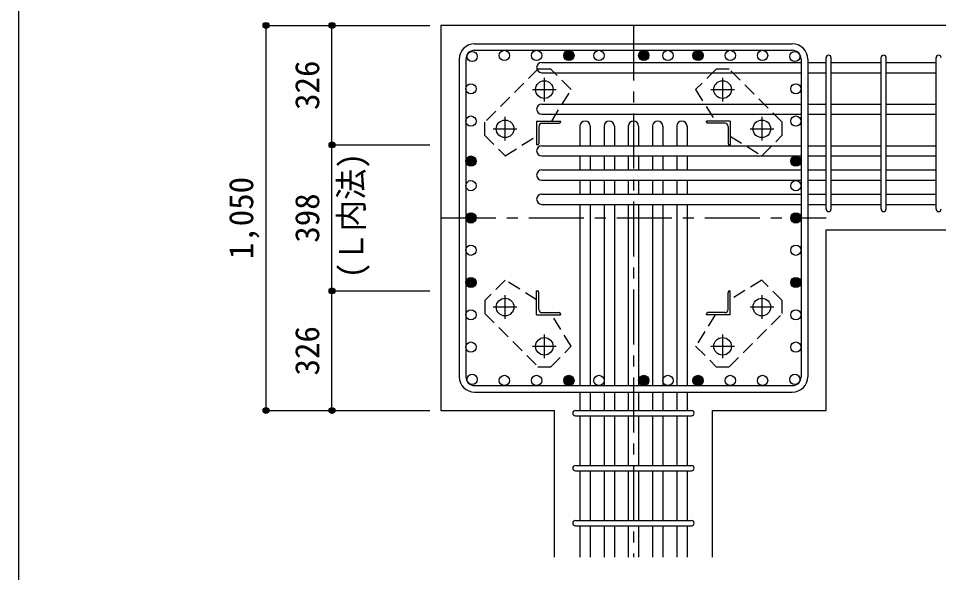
# Model space of a CAD drawing. Units: millimetres at full size, sheet at 1:30. Extents: x -5973 to 5954, y -4195 to 4201.
# Drawn here: x -5973 to -3464, y -2642 to -1131 of the extents above; entities that cross this region are included whole.
import ezdxf
from ezdxf.enums import TextEntityAlignment as Align

# ---------------------------------------------------------------- set-up
doc = ezdxf.new("R2010")
doc.units = ezdxf.units.MM
doc.header["$LTSCALE"] = 30
doc.header["$PDMODE"] = 32
doc.header["$PDSIZE"] = 15
doc.linetypes.add('CHAIN1', pattern=[8, 5, -1, 1, -1])
doc.linetypes.add('DASHED1', pattern=[1.8, 1.2, -0.6])
for name, color, linetype in [('0-1', 2, 'Continuous'), ('0-2', 4, 'Continuous'), ('0-3', 4, 'Continuous'), ('0-4', 7, 'Continuous'), ('0-5', 7, 'Continuous'), ('0-6', 7, 'Continuous'), ('0-7', 4, 'Continuous'), ('0-9', 4, 'DASHED1'), ('0-D', 4, 'Continuous'), ('F-0_枠', 6, 'Continuous')]:
    doc.layers.add(name, color=color, linetype=linetype)
doc.styles.add('ＭＳ ゴシック', font='')
doc.styles.get('ＭＳ ゴシック').set_extended_font_data('MS Gothic')

msp = doc.modelspace()

# ---------------------------------------------------------------- linework, layer by layer
at = {"layer": '0-1'}
for p, q in [((-3370.8, -1149.89), (-4820.8, -1149.89)), ((-4820.8, -1149.89), (-4820.8, -2199.89)), ((-3770.8, -1707.39), (-3370.8, -1707.39)), ((-3770.8, -2199.89), (-3770.8, -1707.39)), ((-4820.8, -2199.89), (-4511.3, -2199.89)), ((-4511.3, -2599.89), (-4511.3, -2199.89))]:
    msp.add_line(p, q, dxfattribs=at)
msp.add_lwpolyline([(-4080.3, -2599.89), (-4080.3, -2199.89), (-3770.8, -2199.89)], dxfattribs=at)
at = {"layer": '0-2', "linetype": 'CHAIN1'}
for p, q in [((-4538.8, -1357.1), (-4538.8, -1292.6)), ((-4052.8, -1292.6), (-4052.8, -1357.1)), ((-4571.1, -1324.89), (-4506.6, -1324.89)), ((-4085, -1324.89), (-4020.5, -1324.89)), ((-4645.8, -1464.1), (-4645.8, -1399.6)), ((-3945.8, -1399.6), (-3945.8, -1464.1)), ((-4678.1, -1431.89), (-4613.6, -1431.89)), ((-3978, -1431.89), (-3913.5, -1431.89)), ((-4645.8, -1950.19), (-4645.8, -1885.69)), ((-3945.8, -1885.69), (-3945.8, -1950.19)), ((-4613.6, -1917.89), (-4678.1, -1917.89)), ((-3913.5, -1917.89), (-3978, -1917.89)), ((-4538.8, -2057.19), (-4538.8, -1992.69)), ((-4052.8, -1992.69), (-4052.8, -2057.19)), ((-4506.6, -2024.89), (-4571.1, -2024.89)), ((-4020.5, -2024.89), (-4085, -2024.89))]:
    msp.add_line(p, q, dxfattribs=at)
at = {"layer": '0-2'}
for p, q in [((-4559.8, -1410.89), (-4494.8, -1410.89)), ((-4559.8, -1410.89), (-4559.8, -1475.89)), ((-4553.8, -1425.39), (-4553.8, -1471.89)), ((-4545.3, -1416.89), (-4498.8, -1416.89)), ((-4494.8, -1410.89), (-4494.8, -1412.89)), ((-4031.8, -1410.89), (-4096.8, -1410.89)), ((-4096.8, -1412.89), (-4096.8, -1410.89)), ((-4046.3, -1416.89), (-4092.8, -1416.89)), ((-4037.8, -1425.39), (-4037.8, -1471.89)), ((-4031.8, -1410.89), (-4031.8, -1475.89)), ((-4557.8, -1475.89), (-4559.8, -1475.89)), ((-4031.8, -1475.89), (-4033.8, -1475.89)), ((-4559.8, -1873.89), (-4557.8, -1873.89)), ((-4559.8, -1938.89), (-4559.8, -1873.89)), ((-4553.8, -1924.39), (-4553.8, -1877.89)), ((-4037.8, -1924.39), (-4037.8, -1877.89)), ((-4033.8, -1873.89), (-4031.8, -1873.89)), ((-4031.8, -1938.89), (-4031.8, -1873.89)), ((-4559.8, -1938.89), (-4494.8, -1938.89)), ((-4545.3, -1932.89), (-4498.8, -1932.89)), ((-4494.8, -1936.89), (-4494.8, -1938.89)), ((-4096.8, -1938.89), (-4096.8, -1936.89)), ((-4031.8, -1938.89), (-4096.8, -1938.89)), ((-4046.3, -1932.89), (-4092.8, -1932.89))]:
    msp.add_line(p, q, dxfattribs=at)
at = {"layer": '0-2', "color": 3}
for centre in [(-4538.8, -1324.89), (-4052.8, -1324.89), (-4645.8, -1431.89), (-3945.8, -1431.89), (-4645.8, -1917.89), (-3945.8, -1917.89), (-4538.8, -2024.89), (-4052.8, -2024.89)]:
    msp.add_circle(centre, 24, dxfattribs=at)
at = {"layer": '0-2'}
for centre, radius, start, end in [((-4545.3, -1425.39), 8.5, 90, 180), ((-4498.8, -1412.89), 4, 270, 0), ((-4092.8, -1412.89), 4, 180, 270), ((-4046.3, -1425.39), 8.5, 0, 90), ((-4557.8, -1471.89), 4, 270, 0), ((-4033.8, -1471.89), 4, 180, 270), ((-4557.8, -1877.89), 4, 0, 90), ((-4033.8, -1877.89), 4, 90, 180), ((-4545.3, -1924.39), 8.5, 180, 270), ((-4046.3, -1924.39), 8.5, 270, 0), ((-4498.8, -1936.89), 4, 0, 90), ((-4092.8, -1936.89), 4, 90, 180)]:
    msp.add_arc(centre, radius, start, end, dxfattribs=at)
at = {"layer": '0-3', "color": 3}
for centre in [(-4735.87, -1234.82), (-4647.86, -1231.89), (-4559.84, -1231.89), (-4471.83, -1231.89), (-4471.83, -1231.89), (-4389.8, -1231.89), (-4267.8, -1231.89), (-4201.8, -1231.89), (-4119.77, -1231.89), (-4119.77, -1231.89), (-4031.76, -1231.89), (-3943.74, -1231.89), (-3855.73, -1234.82), (-3855.73, -1234.82), (-4738.8, -1322.84), (-3852.8, -1322.84), (-4738.8, -1410.85), (-3852.8, -1410.85), (-4738.8, -1519.89), (-4738.8, -1519.89), (-3852.8, -1519.89), (-3852.8, -1519.89), (-4738.8, -1586.88), (-3852.8, -1586.88), (-4738.8, -1674.89), (-3852.8, -1674.89), (-4738.8, -1762.91), (-3852.8, -1762.91), (-4738.8, -1850.92), (-4738.8, -1850.92), (-3852.8, -1850.92), (-3852.8, -1850.92), (-4738.8, -1938.94), (-3852.8, -1938.94), (-4738.8, -2026.95), (-3852.8, -2026.95), (-4735.87, -2114.97), (-4647.86, -2117.89), (-4559.84, -2117.89), (-4471.83, -2117.89), (-4471.83, -2117.89), (-4389.8, -2117.89), (-4267.8, -2117.89), (-4201.8, -2117.89), (-4119.77, -2117.89), (-4119.77, -2117.89), (-4031.76, -2117.89), (-3943.74, -2117.89), (-3855.73, -2114.97)]:
    msp.add_circle(centre, 14, dxfattribs=at)
at = {"layer": '0-3'}
for centre, radius in [((-4471.83, -1231.89), 14), ((-4471.83, -1231.89), 12.6), ((-4471.83, -1231.89), 11.2), ((-4471.83, -1231.89), 9.8), ((-4471.83, -1231.89), 8.4), ((-4471.83, -1231.89), 7), ((-4471.83, -1231.89), 5.6), ((-4471.83, -1231.89), 4.2), ((-4471.83, -1231.89), 2.8), ((-4267.8, -1231.89), 14), ((-4267.8, -1231.89), 12.6), ((-4267.8, -1231.89), 11.2), ((-4267.8, -1231.89), 9.8), ((-4267.8, -1231.89), 8.4), ((-4267.8, -1231.89), 7), ((-4267.8, -1231.89), 5.6), ((-4267.8, -1231.89), 4.2), ((-4267.8, -1231.89), 2.8), ((-4119.77, -1231.89), 14), ((-4119.77, -1231.89), 12.6), ((-4119.77, -1231.89), 11.2), ((-4119.77, -1231.89), 9.8), ((-4119.77, -1231.89), 8.4), ((-4119.77, -1231.89), 7), ((-4119.77, -1231.89), 5.6), ((-4119.77, -1231.89), 4.2), ((-4119.77, -1231.89), 2.8), ((-4471.83, -1231.89), 1.4), ((-4267.8, -1231.89), 1.4), ((-4119.77, -1231.89), 1.4), ((-4738.8, -1519.89), 14), ((-4738.8, -1519.89), 12.6), ((-4738.8, -1519.89), 11.2), ((-4738.8, -1519.89), 9.8), ((-4738.8, -1519.89), 8.4), ((-4738.8, -1519.89), 7), ((-4738.8, -1519.89), 5.6), ((-4738.8, -1519.89), 4.2), ((-4738.8, -1519.89), 2.8), ((-4738.8, -1519.89), 1.4), ((-3852.8, -1519.89), 14), ((-3852.8, -1519.89), 12.6), ((-3852.8, -1519.89), 11.2), ((-3852.8, -1519.89), 9.8), ((-3852.8, -1519.89), 8.4), ((-3852.8, -1519.89), 7), ((-3852.8, -1519.89), 5.6), ((-3852.8, -1519.89), 4.2), ((-3852.8, -1519.89), 2.8), ((-3852.8, -1519.89), 1.4), ((-4738.8, -1674.89), 14), ((-4738.8, -1674.89), 12.6), ((-4738.8, -1674.89), 11.2), ((-4738.8, -1674.89), 9.8), ((-4738.8, -1674.89), 8.4), ((-4738.8, -1674.89), 7), ((-4738.8, -1674.89), 5.6), ((-4738.8, -1674.89), 4.2), ((-4738.8, -1674.89), 2.8), ((-4738.8, -1674.89), 1.4), ((-3852.8, -1674.89), 14), ((-3852.8, -1674.89), 12.6), ((-3852.8, -1674.89), 11.2), ((-3852.8, -1674.89), 9.8), ((-3852.8, -1674.89), 8.4), ((-3852.8, -1674.89), 7), ((-3852.8, -1674.89), 5.6), ((-3852.8, -1674.89), 4.2), ((-3852.8, -1674.89), 2.8), ((-3852.8, -1674.89), 1.4), ((-4738.8, -1850.92), 14), ((-4738.8, -1850.92), 12.6), ((-4738.8, -1850.92), 11.2), ((-4738.8, -1850.92), 9.8), ((-4738.8, -1850.92), 8.4), ((-4738.8, -1850.92), 7), ((-4738.8, -1850.92), 5.6), ((-4738.8, -1850.92), 4.2), ((-4738.8, -1850.92), 2.8), ((-4738.8, -1850.92), 1.4), ((-3852.8, -1850.92), 14), ((-3852.8, -1850.92), 12.6), ((-3852.8, -1850.92), 11.2), ((-3852.8, -1850.92), 9.8), ((-3852.8, -1850.92), 8.4), ((-3852.8, -1850.92), 7), ((-3852.8, -1850.92), 5.6), ((-3852.8, -1850.92), 4.2), ((-3852.8, -1850.92), 2.8), ((-3852.8, -1850.92), 1.4), ((-4471.83, -2117.89), 14), ((-4471.83, -2117.89), 12.6), ((-4471.83, -2117.89), 11.2), ((-4267.8, -2117.89), 14), ((-4267.8, -2117.89), 12.6), ((-4267.8, -2117.89), 11.2), ((-4119.77, -2117.89), 14), ((-4119.77, -2117.89), 12.6), ((-4119.77, -2117.89), 11.2), ((-4471.83, -2117.89), 9.8), ((-4471.83, -2117.89), 8.4), ((-4471.83, -2117.89), 7), ((-4471.83, -2117.89), 5.6), ((-4471.83, -2117.89), 4.2), ((-4471.83, -2117.89), 2.8), ((-4471.83, -2117.89), 1.4), ((-4267.8, -2117.89), 9.8), ((-4267.8, -2117.89), 8.4), ((-4267.8, -2117.89), 7), ((-4267.8, -2117.89), 5.6), ((-4267.8, -2117.89), 4.2), ((-4267.8, -2117.89), 2.8), ((-4267.8, -2117.89), 1.4), ((-4119.77, -2117.89), 9.8), ((-4119.77, -2117.89), 8.4), ((-4119.77, -2117.89), 7), ((-4119.77, -2117.89), 5.6), ((-4119.77, -2117.89), 4.2), ((-4119.77, -2117.89), 2.8), ((-4119.77, -2117.89), 1.4)]:
    msp.add_circle(centre, radius, dxfattribs=at)
at = {"layer": '0-4'}
for p, q in [((-4728.8, -1199.89), (-3862.8, -1199.89)), ((-4728.8, -1217.89), (-3862.8, -1217.89)), ((-4770.8, -1241.89), (-4770.8, -2107.89)), ((-4752.8, -1241.89), (-4752.8, -2107.89)), ((-3838.8, -1241.89), (-3838.8, -2107.89)), ((-3820.8, -1241.89), (-3820.8, -2107.89)), ((-4728.8, -2131.89), (-3862.8, -2131.89)), ((-4728.8, -2149.89), (-3862.8, -2149.89))]:
    msp.add_line(p, q, dxfattribs=at)
for centre, radius, start, end in [((-4728.8, -1241.89), 42, 90, 180), ((-3862.8, -1241.89), 42, 0, 90), ((-4728.8, -1241.89), 24, 90, 180), ((-3862.8, -1241.89), 24, 0, 90), ((-4728.8, -2107.89), 42, 180, 270), ((-4728.8, -2107.89), 24, 180, 270), ((-3862.8, -2107.89), 42, 270, 0), ((-3862.8, -2107.89), 24, 270, 0)]:
    msp.add_arc(centre, radius, start, end, dxfattribs=at)
at = {"layer": '0-5'}
for p, q in [((-4545.8, -1250.82), (-3838.8, -1250.82)), ((-3820.8, -1250.82), (-3770.8, -1250.82)), ((-3756.8, -1250.82), (-3620.8, -1250.82)), ((-3606.8, -1250.82), (-3470.8, -1250.82)), ((-4545.8, -1278.82), (-3838.8, -1278.82)), ((-3820.8, -1278.82), (-3770.8, -1278.82)), ((-3756.8, -1278.82), (-3620.8, -1278.82)), ((-3606.8, -1278.82), (-3470.8, -1278.82)), ((-4545.8, -1364.36), (-3838.8, -1364.36)), ((-3820.8, -1364.36), (-3770.8, -1364.36)), ((-3756.8, -1364.36), (-3620.8, -1364.36)), ((-3606.8, -1364.36), (-3470.8, -1364.36)), ((-4545.8, -1392.36), (-3838.8, -1392.36)), ((-3820.8, -1392.36), (-3770.8, -1392.36)), ((-3756.8, -1392.36), (-3620.8, -1392.36)), ((-3606.8, -1392.36), (-3470.8, -1392.36)), ((-4441.8, -1424.89), (-4441.8, -1477.89)), ((-4413.8, -1424.89), (-4413.8, -1477.89)), ((-4375.8, -1424.89), (-4375.8, -1477.89)), ((-4347.8, -1424.89), (-4347.8, -1477.89)), ((-4309.8, -1424.89), (-4309.8, -1477.89)), ((-4281.8, -1424.89), (-4281.8, -1477.89)), ((-4243.8, -1424.89), (-4243.8, -1477.89)), ((-4215.8, -1424.89), (-4215.8, -1477.89)), ((-4177.8, -1424.89), (-4177.8, -1477.89)), ((-4149.8, -1424.89), (-4149.8, -1477.89)), ((-4545.8, -1477.89), (-3838.8, -1477.89)), ((-3820.8, -1477.89), (-3770.8, -1477.89)), ((-3756.8, -1477.89), (-3620.8, -1477.89)), ((-3606.8, -1477.89), (-3470.8, -1477.89)), ((-4545.8, -1505.89), (-3838.8, -1505.89)), ((-4441.8, -1505.89), (-4441.8, -1543.89)), ((-4413.8, -1505.89), (-4413.8, -1543.89)), ((-4375.8, -1505.89), (-4375.8, -1543.89)), ((-4347.8, -1505.89), (-4347.8, -1543.89)), ((-4309.8, -1505.89), (-4309.8, -1543.89)), ((-4281.8, -1505.89), (-4281.8, -1543.89)), ((-4243.8, -1505.89), (-4243.8, -1543.89)), ((-4215.8, -1505.89), (-4215.8, -1543.89)), ((-4177.8, -1505.89), (-4177.8, -1543.89)), ((-4149.8, -1505.89), (-4149.8, -1543.89)), ((-3820.8, -1505.89), (-3770.8, -1505.89)), ((-3756.8, -1505.89), (-3620.8, -1505.89)), ((-3606.8, -1505.89), (-3470.8, -1505.89)), ((-4545.8, -1543.89), (-3838.8, -1543.89)), ((-3820.8, -1543.89), (-3770.8, -1543.89)), ((-3756.8, -1543.89), (-3620.8, -1543.89)), ((-3606.8, -1543.89), (-3470.8, -1543.89)), ((-4545.8, -1571.89), (-3838.8, -1571.89)), ((-4441.8, -1571.89), (-4441.8, -1609.89)), ((-4413.8, -1571.89), (-4413.8, -1609.89)), ((-4375.8, -1571.89), (-4375.8, -1609.89)), ((-4347.8, -1571.89), (-4347.8, -1609.89)), ((-4309.8, -1571.89), (-4309.8, -1609.89)), ((-4281.8, -1571.89), (-4281.8, -1609.89)), ((-4243.8, -1571.89), (-4243.8, -1609.89)), ((-4215.8, -1571.89), (-4215.8, -1609.89)), ((-4177.8, -1571.89), (-4177.8, -1609.89)), ((-4149.8, -1571.89), (-4149.8, -1609.89)), ((-3820.8, -1571.89), (-3770.8, -1571.89)), ((-3756.8, -1571.89), (-3620.8, -1571.89)), ((-3606.8, -1571.89), (-3470.8, -1571.89)), ((-4545.8, -1609.89), (-3838.8, -1609.89)), ((-3820.8, -1609.89), (-3770.8, -1609.89)), ((-3756.8, -1609.89), (-3620.8, -1609.89)), ((-3606.8, -1609.89), (-3470.8, -1609.89)), ((-4545.8, -1637.89), (-3838.8, -1637.89)), ((-4441.8, -1637.89), (-4441.8, -2131.89)), ((-4413.8, -1637.89), (-4413.8, -2131.89)), ((-4375.8, -1637.89), (-4375.8, -2131.89)), ((-4347.8, -1637.89), (-4347.8, -2131.89)), ((-4309.8, -1637.89), (-4309.8, -2131.89)), ((-4281.8, -1637.89), (-4281.8, -2131.89)), ((-4243.8, -1637.89), (-4243.8, -2131.89)), ((-4215.8, -1637.89), (-4215.8, -2131.89)), ((-4177.8, -1637.89), (-4177.8, -2131.89)), ((-4149.8, -1637.89), (-4149.8, -2131.89)), ((-3820.8, -1637.89), (-3770.8, -1637.89)), ((-3756.8, -1637.89), (-3620.8, -1637.89)), ((-3606.8, -1637.89), (-3470.8, -1637.89)), ((-4441.8, -2149.89), (-4441.8, -2199.89)), ((-4413.8, -2149.89), (-4413.8, -2199.89)), ((-4375.8, -2149.89), (-4375.8, -2199.89)), ((-4347.8, -2149.89), (-4347.8, -2199.89)), ((-4309.8, -2149.89), (-4309.8, -2199.89)), ((-4281.8, -2149.89), (-4281.8, -2199.89)), ((-4243.8, -2149.89), (-4243.8, -2199.89)), ((-4215.8, -2149.89), (-4215.8, -2199.89)), ((-4177.8, -2149.89), (-4177.8, -2199.89)), ((-4149.8, -2149.89), (-4149.8, -2199.89)), ((-4441.8, -2213.89), (-4441.8, -2349.89)), ((-4413.8, -2213.89), (-4413.8, -2349.89)), ((-4375.8, -2213.89), (-4375.8, -2349.89)), ((-4347.8, -2213.89), (-4347.8, -2349.89)), ((-4309.8, -2213.89), (-4309.8, -2349.89)), ((-4281.8, -2213.89), (-4281.8, -2349.89)), ((-4243.8, -2213.89), (-4243.8, -2349.89)), ((-4215.8, -2213.89), (-4215.8, -2349.89)), ((-4177.8, -2213.89), (-4177.8, -2349.89)), ((-4149.8, -2213.89), (-4149.8, -2349.89)), ((-4441.8, -2363.89), (-4441.8, -2499.89)), ((-4413.8, -2363.89), (-4413.8, -2499.89)), ((-4375.8, -2363.89), (-4375.8, -2499.89)), ((-4347.8, -2363.89), (-4347.8, -2499.89)), ((-4309.8, -2363.89), (-4309.8, -2499.89)), ((-4281.8, -2363.89), (-4281.8, -2499.89)), ((-4243.8, -2363.89), (-4243.8, -2499.89)), ((-4215.8, -2363.89), (-4215.8, -2499.89)), ((-4177.8, -2363.89), (-4177.8, -2499.89)), ((-4149.8, -2363.89), (-4149.8, -2499.89)), ((-4441.8, -2513.89), (-4441.8, -2599.89)), ((-4413.8, -2513.89), (-4413.8, -2599.89)), ((-4375.8, -2513.89), (-4375.8, -2599.89)), ((-4347.8, -2513.89), (-4347.8, -2599.89)), ((-4309.8, -2513.89), (-4309.8, -2599.89)), ((-4281.8, -2513.89), (-4281.8, -2599.89)), ((-4243.8, -2513.89), (-4243.8, -2599.89)), ((-4215.8, -2513.89), (-4215.8, -2599.89)), ((-4177.8, -2513.89), (-4177.8, -2599.89)), ((-4149.8, -2513.89), (-4149.8, -2599.89))]:
    msp.add_line(p, q, dxfattribs=at)
for centre, radius, start, end in [((-4545.8, -1264.82), 14, 90, 270), ((-4545.8, -1378.36), 14, 90, 270), ((-4427.8, -1424.89), 14, 0, 180), ((-4361.8, -1424.89), 14, 0, 180), ((-4295.8, -1424.89), 14, 0, 180), ((-4229.8, -1424.89), 14, 0, 180), ((-4163.8, -1424.89), 14, 0, 180), ((-4545.8, -1491.89), 14, 90, 270), ((-4545.8, -1557.89), 14, 90, 270), ((-4545.8, -1623.89), 14, 90, 270), ((-4454.3, -2206.89), 7, 90, 270), ((-4454.3, -2206.89), 7, 90, 270), ((-4454.3, -2206.89), 7, 90, 270)]:
    msp.add_arc(centre, radius, start, end, dxfattribs=at)
at = {"layer": '0-6'}
for p, q in [((-3770.8, -1650.39), (-3770.8, -1238.32)), ((-3756.8, -1650.39), (-3756.8, -1238.32)), ((-3620.8, -1650.39), (-3620.8, -1238.32)), ((-3606.8, -1650.39), (-3606.8, -1238.32)), ((-3470.8, -1650.39), (-3470.8, -1238.32)), ((-4454.3, -2199.89), (-4137.3, -2199.89)), ((-4454.3, -2213.89), (-4137.3, -2213.89)), ((-4454.3, -2349.89), (-4137.3, -2349.89)), ((-4454.3, -2363.89), (-4137.3, -2363.89)), ((-4454.3, -2499.89), (-4137.3, -2499.89)), ((-4454.3, -2513.89), (-4137.3, -2513.89))]:
    msp.add_line(p, q, dxfattribs=at)
for centre, start, end in [((-3763.8, -1238.32), 0, 180), ((-3763.8, -1238.32), 0, 180), ((-3763.8, -1238.32), 0, 180), ((-3763.8, -1238.32), 0, 180), ((-3613.8, -1238.32), 0, 180), ((-3463.8, -1238.32), 0, 180), ((-3763.8, -1650.39), 180, 0), ((-3763.8, -1650.39), 180, 0), ((-3763.8, -1650.39), 180, 0), ((-3763.8, -1650.39), 180, 0), ((-3613.8, -1650.39), 180, 0), ((-3463.8, -1650.39), 180, 0), ((-4454.3, -2206.89), 90, 270), ((-4137.3, -2206.89), 270, 90), ((-4137.3, -2206.89), 270, 90), ((-4137.3, -2206.89), 270, 90), ((-4137.3, -2206.89), 270, 90), ((-4454.3, -2356.89), 90, 270), ((-4137.3, -2356.89), 270, 90), ((-4454.3, -2506.89), 90, 270), ((-4137.3, -2506.89), 270, 90)]:
    msp.add_arc(centre, 7, start, end, dxfattribs=at)
at = {"layer": '0-9'}
msp.add_line((-4465.4, -2024.8), (-4518.8, -1938.9), dxfattribs=at)
for points in [[(-4556.6, -1269.19), (-4701.6, -1414.09), (-4701.6, -1449.5), (-4645.7, -1505.29), (-4559.8, -1451.89)], [(-4518.8, -1410.89), (-4465.4, -1324.99), (-4521.2, -1269.19), (-4556.6, -1269.19)], [(-3890.1, -1414.09), (-4035, -1269.09), (-4070.4, -1269.09), (-4126.2, -1324.99), (-4072.8, -1410.89)], [(-4031.8, -1451.89), (-3945.9, -1505.29), (-3890.1, -1449.49), (-3890.1, -1414.09)], [(-4559.8, -1897.9), (-4645.7, -1844.5), (-4701.5, -1900.3), (-4701.5, -1935.7)], [(-4035, -2080.6), (-3890, -1935.7), (-3890, -1900.29), (-3945.9, -1844.5), (-4031.8, -1897.9)], [(-4701.5, -1935.7), (-4556.6, -2080.7), (-4521.2, -2080.7), (-4465.4, -2024.8)], [(-4072.8, -1938.9), (-4126.2, -2024.8), (-4070.4, -2080.6), (-4035, -2080.6)]]:
    msp.add_lwpolyline(points, dxfattribs=at)
at = {"layer": '0-D'}
for p, q in [((-5297.84, -1149.89), (-5117.84, -1149.89)), ((-5297.84, -1149.89), (-5297.84, -2199.89)), ((-5297.84, -1149.89), (-5117.84, -1149.89)), ((-5117.84, -1475.89), (-5117.84, -1149.89)), ((-5117.84, -1149.89), (-4850.8, -1149.89)), ((-5117.84, -1873.89), (-5117.84, -1475.89)), ((-5117.84, -1475.89), (-4850.8, -1475.89)), ((-5117.84, -2199.89), (-5117.84, -1873.89)), ((-5117.84, -1873.89), (-4850.8, -1873.89)), ((-5297.84, -2199.89), (-5117.84, -2199.89)), ((-5117.84, -2199.89), (-4850.8, -2199.89)), ((-5117.84, -2199.89), (-4850.8, -2199.89))]:
    msp.add_line(p, q, dxfattribs=at)
at = {"layer": '0-D', "linetype": 'CHAIN1'}
for p, q in [((-4295.8, -1149.89), (-4295.8, -2599.89)), ((-4820.8, -1674.89), (-3770.8, -1674.89))]:
    msp.add_line(p, q, dxfattribs=at)
at = {"layer": '0-D'}
for centre, radius in [((-5297.84, -1149.89), 8), ((-5297.84, -1149.89), 7.2), ((-5297.84, -1149.89), 6.4), ((-5297.84, -1149.89), 5.6), ((-5297.84, -1149.89), 4.8), ((-5297.84, -1149.89), 4), ((-5297.84, -1149.89), 3.2), ((-5297.84, -1149.89), 2.4), ((-5297.84, -1149.89), 1.6), ((-5297.84, -1149.89), 0.8), ((-5117.84, -1149.89), 8), ((-5117.84, -1149.89), 7.2), ((-5117.84, -1149.89), 6.4), ((-5117.84, -1149.89), 5.6), ((-5117.84, -1149.89), 4.8), ((-5117.84, -1149.89), 4), ((-5117.84, -1149.89), 3.2), ((-5117.84, -1149.89), 2.4), ((-5117.84, -1149.89), 1.6), ((-5117.84, -1149.89), 0.8), ((-5117.84, -1475.89), 8), ((-5117.84, -1475.89), 7.2), ((-5117.84, -1475.89), 6.4), ((-5117.84, -1475.89), 5.6), ((-5117.84, -1475.89), 4.8), ((-5117.84, -1475.89), 4), ((-5117.84, -1475.89), 3.2), ((-5117.84, -1475.89), 2.4), ((-5117.84, -1475.89), 1.6), ((-5117.84, -1475.89), 0.8), ((-5117.84, -1873.89), 8), ((-5117.84, -1873.89), 7.2), ((-5117.84, -1873.89), 6.4), ((-5117.84, -1873.89), 5.6), ((-5117.84, -1873.89), 4.8), ((-5117.84, -1873.89), 4), ((-5117.84, -1873.89), 3.2), ((-5117.84, -1873.89), 2.4), ((-5117.84, -1873.89), 1.6), ((-5117.84, -1873.89), 0.8), ((-5297.84, -2199.89), 8), ((-5297.84, -2199.89), 7.2), ((-5297.84, -2199.89), 6.4), ((-5297.84, -2199.89), 5.6), ((-5297.84, -2199.89), 4.8), ((-5297.84, -2199.89), 4), ((-5297.84, -2199.89), 3.2), ((-5297.84, -2199.89), 2.4), ((-5297.84, -2199.89), 1.6), ((-5297.84, -2199.89), 0.8), ((-5117.84, -2199.89), 8), ((-5117.84, -2199.89), 7.2), ((-5117.84, -2199.89), 6.4), ((-5117.84, -2199.89), 5.6), ((-5117.84, -2199.89), 4.8), ((-5117.84, -2199.89), 4), ((-5117.84, -2199.89), 3.2), ((-5117.84, -2199.89), 2.4), ((-5117.84, -2199.89), 1.6), ((-5117.84, -2199.89), 0.8)]:
    msp.add_circle(centre, radius, dxfattribs=at)
at = {"layer": '0-D', "color": 7}
for p in [(-5297.84, -1149.89), (-5117.84, -1149.89), (-5117.84, -1475.89), (-5117.84, -1873.89), (-5297.84, -2199.89), (-5117.84, -2199.89)]:
    msp.add_point(p, dxfattribs=at)
at = {"layer": 'F-0_枠'}
msp.add_line((-5972.88, 4201.15), (-5972.88, -4195.24), dxfattribs=at)

# ---------------------------------------------------------------- texts
at = {"layer": '0-7', "style": 'ＭＳ ゴシック', "width": 0.95}
msp.add_text('(Ｌ内法)', height=65.98, rotation=90, dxfattribs=at).set_placement((-5012.78, -1839.49), align=Align.BOTTOM_LEFT)
at = {"layer": '0-D', "style": 'ＭＳ ゴシック'}
for s, p in [('326', (-5132.84, -1380.39)), ('1,050', (-5312.84, -1787.39)), ('398', (-5132.84, -1742.39)), ('326', (-5132.84, -2104.39))]:
    msp.add_text(s, height=65.98, rotation=90, dxfattribs=at).set_placement(p, align=Align.BOTTOM_LEFT)

doc.saveas('drawing.dxf')
